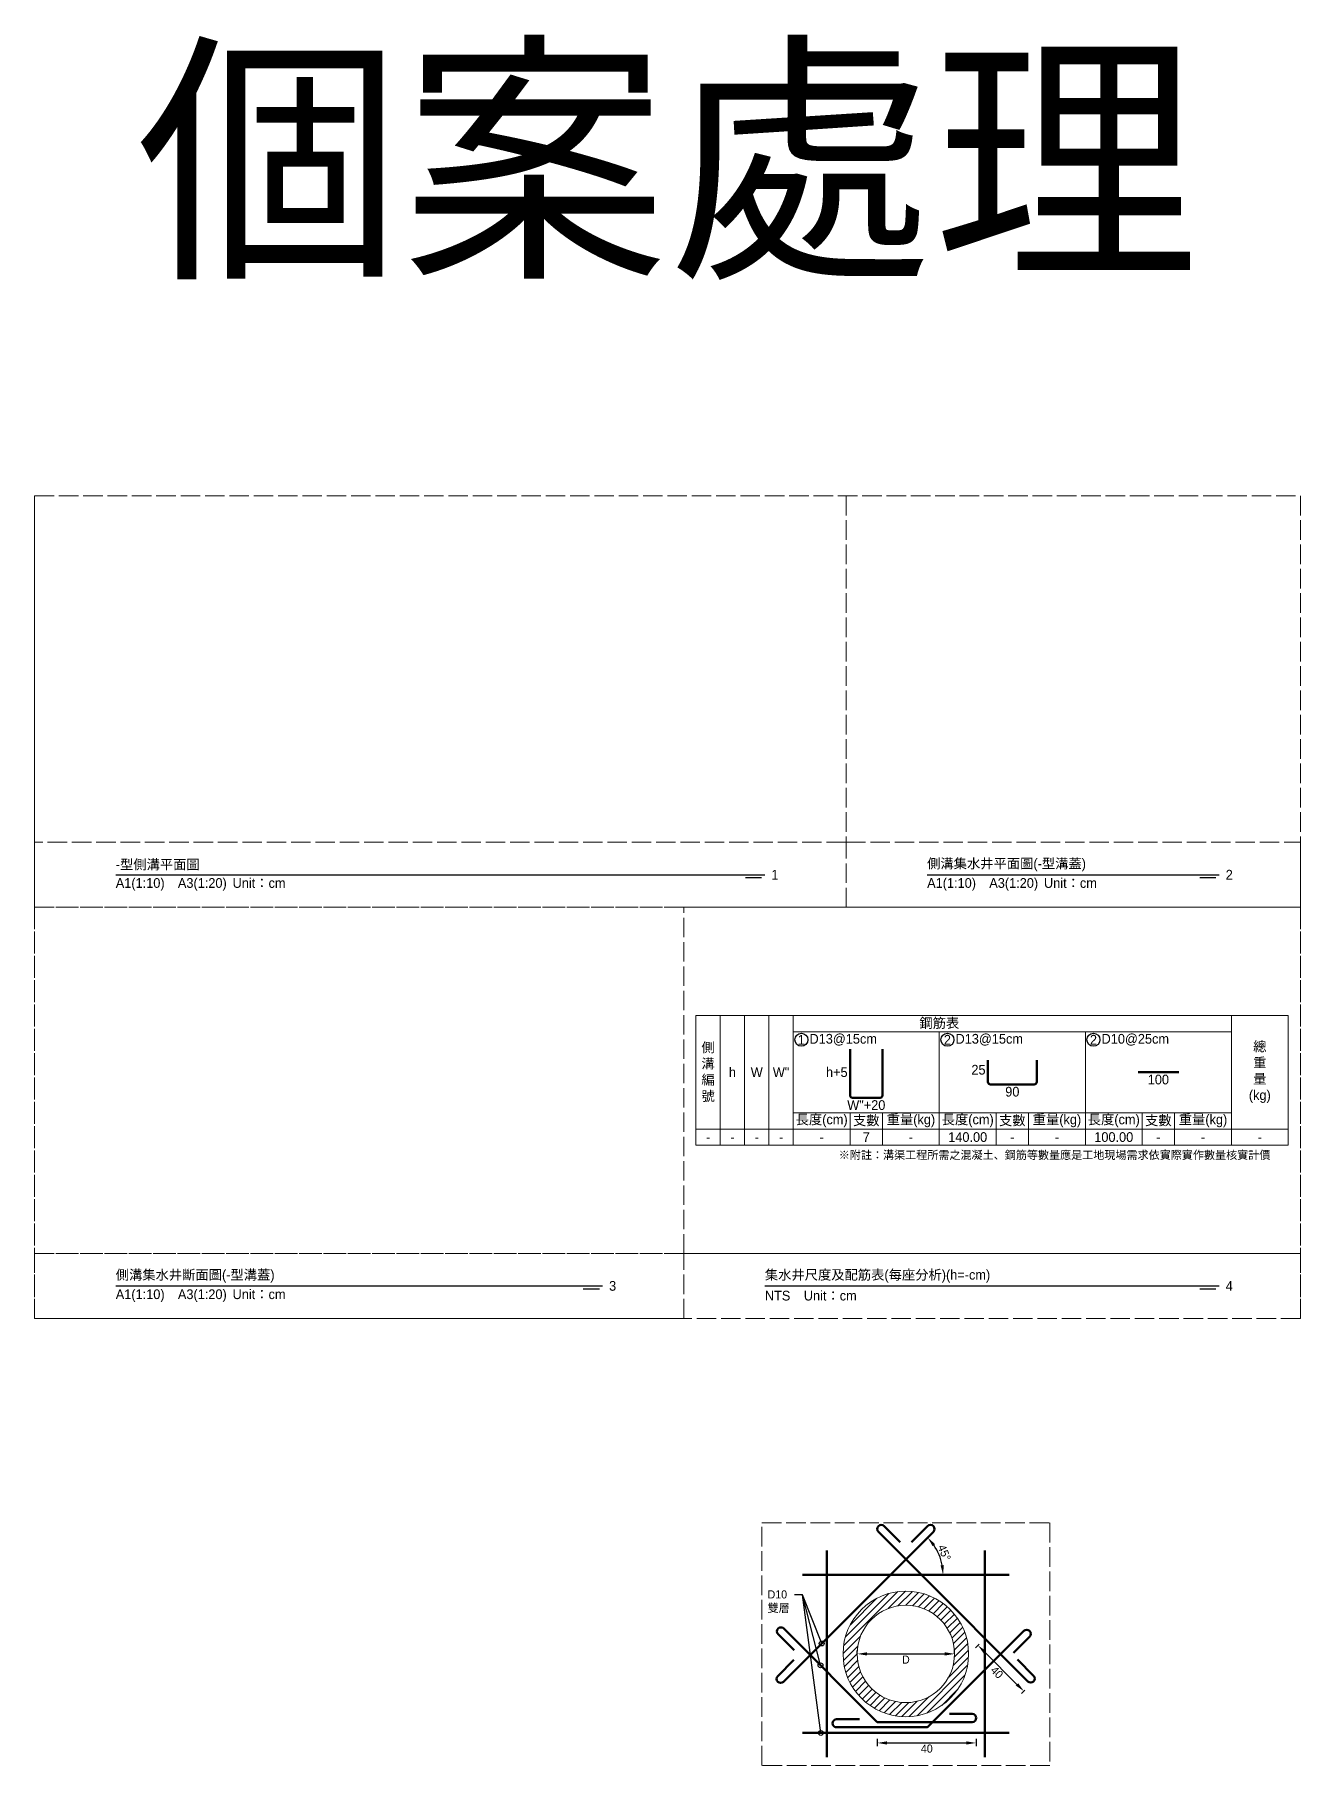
# Model space of a CAD drawing. Extents: x -6810 to 5075, y -2187 to 1200.
# Drawn here: x -6810 to -6030, y -783 to 284 of the extents above; entities that cross this region are included whole.
import ezdxf
from ezdxf import colors
from ezdxf.entities.mleader import LeaderData, LeaderLine
from ezdxf.math import Vec2, Vec3

# ---------------------------------------------------------------- set-up
doc = ezdxf.new("R2010")
doc.units = 0
doc.header["$MEASUREMENT"] = 0
doc.linetypes.add('ACAD_ISO02W100', pattern=[15, 12, -3])
for name, color, linetype, lineweight in [('一、1.基本-圖框', 7, 'Continuous', 20), ('二、1.繪圖-既有設施', 8, 'Continuous', 20), ('二、5.繪圖-鋼筋', 60, 'Continuous', 50)]:
    doc.layers.add(name, color=color, linetype=linetype, lineweight=lineweight)
doc.layers.add('一、4.基本-隱藏', color=9, linetype='ACAD_ISO02W100', lineweight=20, plot=False)
doc.layers.add('三、3.文字-註解文字', color=2, linetype='Continuous')
doc.styles.add('次圖名(詳圖)', font='MS PGothic.ttf', dxfattribs={"height": 6})
doc.styles.add('註解文字(詳圖)', font='MS PGothic.ttf', dxfattribs={"height": 5})
doc.dimstyles.new('註解文字(詳圖)', dxfattribs={"dimtxt": 5, "dimasz": 6, "dimexe": 2, "dimexo": 5, "dimgap": 1, "dimtad": 2, "dimzin": 0, "dimdsep": 46, "dimtxsty": '註解文字(詳圖)', "dimcen": 0.1, "dimclrd": 144, "dimclre": 144, "dimclrt": 256, "dimadec": 0, "dimazin": 0, "dimtfac": 1, "dimtofl": 0, "dimtmove": 0, "dimatfit": 3, "dimfxlon": 1, "dimtolj": 1, "dimtzin": 0, "dimlwd": -1, "dimlwe": -1, "dimarcsym": 1})

# ---------------------------------------------------------------- blocks, each defined once
blk = doc.blocks.new('*D343')
at = {"layer": 'Defpoints', "color": 0, "transparency": 16777216}
for p in [(-6303.1, -713.8), (-6243.1, -713.8), (-6243.1, -713.8)]:
    blk.add_point(p, dxfattribs=at)
at = {"layer": '三、3.文字-註解文字', "color": 144, "transparency": 16777216}
for p, q in [((-6303.1, -713.8), (-6303.1, -711.8)), ((-6297.1, -713.8), (-6249.1, -713.8)), ((-6243.1, -713.8), (-6243.1, -711.8))]:
    blk.add_line(p, q, dxfattribs=at)
for points in [[(-6297.1, -712.8), (-6297.1, -714.8), (-6303.1, -713.8)], [(-6249.1, -712.8), (-6249.1, -714.8), (-6243.1, -713.8)]]:
    blk.add_solid(points, dxfattribs=at)
at = {"layer": '三、3.文字-註解文字', "transparency": 16777216, "insert": (-6273.1, -717.3), "char_height": 5, "attachment_point": 5, "style": '註解文字(詳圖)'}
blk.add_mtext('\\A1;D', dxfattribs=at)
blk = doc.blocks.new('*D344')
at = {"layer": 'Defpoints', "color": 0, "transparency": 16777216}
for p in [(-6224.4, -704.3), (-6196.1, -732.6), (-6200.4, -736.8)]:
    blk.add_point(p, dxfattribs=at)
at = {"layer": '三、3.文字-註解文字', "color": 144, "transparency": 16777216}
for p, q in [((-6228, -707.8), (-6230.1, -710)), ((-6224.5, -712.8), (-6204.7, -732.6)), ((-6199.7, -736.1), (-6201.8, -738.2))]:
    blk.add_line(p, q, dxfattribs=at)
for points in [[(-6223.7, -712.1), (-6225.2, -713.5), (-6228.7, -708.5)], [(-6203.9, -731.9), (-6205.4, -733.3), (-6200.4, -736.8)]]:
    blk.add_solid(points, dxfattribs=at)
at = {"layer": '三、3.文字-註解文字', "transparency": 16777216, "insert": (-6217, -725.2), "char_height": 5, "attachment_point": 5, "rotation": 315, "style": '註解文字(詳圖)'}
blk.add_mtext('\\A1;40', dxfattribs=at)
blk = doc.blocks.new('*D345')
at = {"layer": 'Defpoints', "color": 0, "transparency": 16777216}
for p in [(-6290.7, -755.8), (-6229.8, -755.8), (-6229.8, -768.7)]:
    blk.add_point(p, dxfattribs=at)
at = {"layer": '三、3.文字-註解文字', "color": 144, "transparency": 16777216}
for p, q in [((-6290.7, -766.2), (-6290.7, -770.7)), ((-6229.8, -766.2), (-6229.8, -770.7)), ((-6284.7, -768.7), (-6235.8, -768.7))]:
    blk.add_line(p, q, dxfattribs=at)
for points in [[(-6284.7, -767.7), (-6284.7, -769.7), (-6290.7, -768.7)], [(-6235.8, -767.7), (-6235.8, -769.7), (-6229.8, -768.7)]]:
    blk.add_solid(points, dxfattribs=at)
at = {"layer": '三、3.文字-註解文字', "transparency": 16777216, "insert": (-6260.2, -772.2), "char_height": 5, "attachment_point": 5, "style": '註解文字(詳圖)'}
blk.add_mtext('\\A1;40', dxfattribs=at)
blk = doc.blocks.new('*D346')
at = {"layer": 'Defpoints', "color": 0, "transparency": 16777216}
for p in [(-6256.2, -638.6), (-6251.3, -656.7), (-6336.8, -665.1), (-6209.4, -665.1), (-6348.5, -731)]:
    blk.add_point(p, dxfattribs=at)
at = {"layer": '三、3.文字-註解文字', "color": 144, "transparency": 16777216}
blk.add_arc((-6282.7, -665.1), 32.5, 10.592, 34.408, dxfattribs=at)
for points in [[(-6256.6, -647.4), (-6255.1, -646.1), (-6259.7, -642.1)], [(-6249.7, -659.1), (-6251.7, -659.2), (-6250.2, -665.1)]]:
    blk.add_solid(points, dxfattribs=at)
at = {"layer": '三、3.文字-註解文字', "transparency": 16777216, "insert": (-6249.4, -651.4), "char_height": 5, "attachment_point": 5, "rotation": 292.5, "style": '註解文字(詳圖)'}
blk.add_mtext('\\A1;45°', dxfattribs=at)
blk = doc.blocks.new('_Small')
at = {"color": 0, "linetype": 'ByBlock', "lineweight": -2}
blk.add_circle((0, 0), 0.25, dxfattribs=at)

msp = doc.modelspace()

# ---------------------------------------------------------------- hatches: boundary and pattern name
at = {"layer": '二、1.繪圖-既有設施'}
h = msp.add_hatch(dxfattribs=at)
h.set_pattern_fill('ANSI31', color=256, scale=25)
h.set_pattern_definition([(45, (-8626.8072, 2071.3958), (-2.2097087, 2.2097087), [])])
h.paths.add_polyline_path([(-6311.823, -713.832, 1), (-6234.423, -713.832, 1)])
h.paths.add_polyline_path([(-6243.123, -713.832, -1), (-6303.123, -713.832, -1)], flags=16)

# ---------------------------------------------------------------- linework, layer by layer
at = {"layer": '一、1.基本-圖框'}
for points in [[(-6402.5, -390.25), (-6387.5, -390.25), (-6387.5, -320.25), (-6402.5, -320.25)], [(-6387.5, -390.25), (-6372.5, -390.25), (-6372.5, -320.25), (-6387.5, -320.25)], [(-6372.5, -390.25), (-6357.5, -390.25), (-6357.5, -320.25), (-6372.5, -320.25)], [(-6357.5, -390.25), (-6342.5, -390.25), (-6342.5, -320.25), (-6357.5, -320.25)], [(-6342.5, -330.25), (-6072.5, -330.25), (-6072.5, -320.25), (-6342.5, -320.25)], [(-6342.5, -330.25), (-6252.5, -330.25), (-6252.5, -380.25), (-6342.5, -380.25)], [(-6252.5, -330.25), (-6162.5, -330.25), (-6162.5, -380.25), (-6252.5, -380.25)], [(-6162.5, -330.25), (-6072.5, -330.25), (-6072.5, -380.25), (-6162.5, -380.25)], [(-6037.5, -390.25), (-6072.5, -390.25), (-6072.5, -320.25), (-6037.5, -320.25)], [(-6342.5, -380.25), (-6307.5, -380.25), (-6307.5, -390.25), (-6342.5, -390.25)], [(-6307.5, -380.25), (-6287.5, -380.25), (-6287.5, -390.25), (-6307.5, -390.25)], [(-6287.5, -380.25), (-6252.5, -380.25), (-6252.5, -390.25), (-6287.5, -390.25)], [(-6252.5, -380.25), (-6217.5, -380.25), (-6217.5, -390.25), (-6252.5, -390.25)], [(-6217.5, -380.25), (-6197.5, -380.25), (-6197.5, -390.25), (-6217.5, -390.25)], [(-6197.5, -380.25), (-6162.5, -380.25), (-6162.5, -390.25), (-6197.5, -390.25)], [(-6162.5, -380.25), (-6127.5, -380.25), (-6127.5, -390.25), (-6162.5, -390.25)], [(-6127.5, -380.25), (-6107.5, -380.25), (-6107.5, -390.25), (-6127.5, -390.25)], [(-6107.5, -380.25), (-6072.5, -380.25), (-6072.5, -390.25), (-6107.5, -390.25)], [(-6402.5, -390.25), (-6387.5, -390.25), (-6387.5, -400.25), (-6402.5, -400.25)], [(-6387.5, -390.25), (-6372.5, -390.25), (-6372.5, -400.25), (-6387.5, -400.25)], [(-6372.5, -390.25), (-6357.5, -390.25), (-6357.5, -400.25), (-6372.5, -400.25)], [(-6357.5, -390.25), (-6342.5, -390.25), (-6342.5, -400.25), (-6357.5, -400.25)], [(-6342.5, -390.25), (-6307.5, -390.25), (-6307.5, -400.25), (-6342.5, -400.25)], [(-6307.5, -390.25), (-6287.5, -390.25), (-6287.5, -400.25), (-6307.5, -400.25)], [(-6287.5, -390.25), (-6252.5, -390.25), (-6252.5, -400.25), (-6287.5, -400.25)], [(-6252.5, -390.25), (-6217.5, -390.25), (-6217.5, -400.25), (-6252.5, -400.25)], [(-6217.5, -390.25), (-6197.5, -390.25), (-6197.5, -400.25), (-6217.5, -400.25)], [(-6197.5, -390.25), (-6162.5, -390.25), (-6162.5, -400.25), (-6197.5, -400.25)], [(-6162.5, -390.25), (-6127.5, -390.25), (-6127.5, -400.25), (-6162.5, -400.25)], [(-6127.5, -390.25), (-6107.5, -390.25), (-6107.5, -400.25), (-6127.5, -400.25)], [(-6107.5, -390.25), (-6072.5, -390.25), (-6072.5, -400.25), (-6107.5, -400.25)], [(-6072.5, -390.25), (-6037.5, -390.25), (-6037.5, -400.25), (-6072.5, -400.25)]]:
    msp.add_lwpolyline(points, close=True, dxfattribs=at)
at = {"layer": '一、4.基本-隱藏'}
for points in [[(-6810, 0), (-6030, 0), (-6030, -507), (-6810, -507)], [(-6810, 0), (-6310, 0), (-6310, -213.5), (-6810, -213.5)], [(-6310, -213.5), (-6810, -213.5), (-6810, -253.5), (-6310, -253.5)], [(-6310, -213.5), (-6030, -213.5), (-6030, -253.5), (-6310, -253.5)], [(-6410, -253.5), (-6810, -253.5), (-6810, -467), (-6410, -467)], [(-6410, -253.5), (-6030, -253.5), (-6030, -467), (-6410, -467)], [(-6402.5, -320.25), (-6037.5, -320.25), (-6037.5, -400.25), (-6402.5, -400.25)], [(-6410, -467), (-6810, -467), (-6810, -507), (-6410, -507)], [(-6410, -467), (-6030, -467), (-6030, -507), (-6410, -507)], [(-6361.823, -633.08), (-6184.423, -633.08), (-6184.423, -782.532), (-6361.823, -782.532)], [(-6321.823, -665.132), (-6224.423, -665.132), (-6224.423, -762.532), (-6321.823, -762.532)]]:
    msp.add_lwpolyline(points, close=True, dxfattribs=at)
msp.add_lwpolyline([(-6361.823, -633.08), (-6184.423, -633.08)], dxfattribs=at)
at = {"layer": '三、3.文字-註解文字'}
for points in [[(-6760, -233.5), (-6360, -233.5)], [(-6260, -233.5), (-6080, -233.5)], [(-6362, -235.5), (-6372, -235.5)], [(-6082, -235.5), (-6092, -235.5)], [(-6760, -487), (-6460, -487)], [(-6462, -489), (-6472, -489)], [(-6360, -487), (-6080, -487)], [(-6082, -489), (-6092, -489)]]:
    msp.add_lwpolyline(points, dxfattribs=at)
for centre in [(-6337.5, -335.25), (-6247.5, -335.25), (-6157.5, -335.25)]:
    msp.add_circle(centre, 4, dxfattribs=at)
at = {"layer": '二、1.繪圖-既有設施'}
for radius in [38.7, 30]:
    msp.add_circle((-6273.123, -713.832), radius, dxfattribs=at)
at = {"layer": '二、5.繪圖-鋼筋'}
for points in [[(-6307.5, -341), (-6307.5, -369.5, 0.41421356), (-6306, -371), (-6289, -371, 0.41421356), (-6287.5, -369.5), (-6287.5, -341)], [(-6222.5, -347.75), (-6222.5, -361.25, 0.41421356), (-6221, -362.75), (-6194, -362.75, 0.41421356), (-6192.5, -361.25), (-6192.5, -347.75)], [(-6269.607, -644.979), (-6259.708, -635.08, -0.41421356), (-6256.172, -635.08, -0.41421356), (-6256.172, -638.615), (-6348.546, -730.989, -0.41421356), (-6352.082, -730.989, -0.41421356), (-6352.082, -727.453), (-6342.182, -717.554)], [(-6204.271, -717.347), (-6194.371, -727.247, -0.41421356), (-6194.371, -730.782, -0.41421356), (-6197.907, -730.782), (-6263.558, -665.132), (-6290.074, -638.615, -0.41421356), (-6290.074, -635.08, -0.41421356), (-6286.539, -635.08), (-6276.639, -644.979)], [(-6341.976, -711.6), (-6351.875, -701.701, -0.41421356), (-6351.875, -698.165, -0.41421356), (-6348.34, -698.165), (-6290.706, -755.799), (-6232.256, -755.799, 0.41421356), (-6229.756, -753.299, 0.41421356), (-6232.256, -750.799), (-6246.256, -750.799)], [(-6206.771, -713.1), (-6196.871, -703.201, 0.41421356), (-6196.871, -699.665, 0.41421356), (-6200.407, -699.665), (-6259.809, -759.067), (-6315.759, -759.067, -0.41421356), (-6318.259, -756.567, -0.41421356), (-6315.759, -754.067), (-6301.759, -754.067)]]:
    msp.add_lwpolyline(points, format="xyb", dxfattribs=at)
for points in [[(-6130, -355.25), (-6105, -355.25)], [(-6321.823, -777.532), (-6321.823, -650.132)], [(-6224.423, -650.132), (-6224.423, -777.532)], [(-6336.823, -665.132), (-6209.423, -665.132)], [(-6336.823, -762.532), (-6209.423, -762.532)]]:
    msp.add_lwpolyline(points, dxfattribs=at)

# ---------------------------------------------------------------- texts
at = {"layer": '一、1.基本-圖框', "char_height": 6, "attachment_point": 5, "style": '註解文字(詳圖)'}
for s, width, insert in [('{\\fMS PGothic|b0|i0|c128|p34;鋼筋表}', 94.24964, (-6252.5, -325.25)), ('側溝編號', 12.98354, (-6395, -355.25)), ('{\\fMS PGothic|b0|i0|c128|p34;總重量(kg)}', 6, (-6055, -355.25)), ('{\\fMS PGothic|b0|i0|c128|p34;h}', 12.98354, (-6380, -355.25)), ('{\\fMS PGothic|b0|i0|c128|p34;W}', 22.32258, (-6365, -355.25)), ('W{\\fMS PGothic|b0|i0|c128|p34;"}', 22.32258, (-6350, -355.25)), ('{\\fMS PGothic|b0|i0|c128|p34;長度(cm)}', 35.02324, (-6325, -385.25)), ('{\\fMS PGothic|b0|i0|c128|p34;支數}', 19.27354, (-6297.5, -385.25)), ('{\\fMS PGothic|b0|i0|c128|p34;重量(kg)}', 30.27214, (-6270, -385.25)), ('{\\fMS PGothic|b0|i0|c128|p34;長度(cm)}', 35.02324, (-6235, -385.25)), ('{\\fMS PGothic|b0|i0|c128|p34;支數}', 19.27354, (-6207.5, -385.25)), ('{\\fMS PGothic|b0|i0|c128|p34;重量(kg)}', 30.27214, (-6180, -385.25)), ('{\\fMS PGothic|b0|i0|c128|p34;長度(cm)}', 35.02324, (-6145, -385.25)), ('{\\fMS PGothic|b0|i0|c128|p34;支數}', 19.27354, (-6117.5, -385.25)), ('{\\fMS PGothic|b0|i0|c128|p34;重量(kg)}', 30.27214, (-6090, -385.25))]:
    msp.add_mtext_dynamic_manual_height_columns(s, width=width, gutter_width=30, heights=[0], dxfattribs=dict(at, insert=insert))
at = {"layer": '一、4.基本-隱藏', "insert": (-6420, 200), "char_height": 120, "attachment_point": 5, "style": '次圖名(詳圖)'}
msp.add_mtext_dynamic_manual_height_columns('個案處理', width=698.49542, gutter_width=30, heights=[0], dxfattribs=at)
at = {"layer": '三、3.文字-註解文字', "char_height": 6}
for s, width, gutter_width, insert, attachment_point, style in [('-{\\fMS PGothic|b0|i0|c128|p34;型側溝平面圖}', 131.94411, 15, (-6760, -227.5), 4, '次圖名(詳圖)'), ('{\\fMS PGothic|b0|i0|c128|p34;側溝集水井平面圖(}-{\\fMS PGothic|b0|i0|c128|p34;型溝蓋)}', 131.94411, 15, (-6260, -227.5), 4, '次圖名(詳圖)'), ('1', 3, 15, (-6356, -233.5), 4, '次圖名(詳圖)'), ('2', 3, 15, (-6076, -233.5), 4, '次圖名(詳圖)'), ('A1(1:10)\u3000A3(1:20){\\fMS PGothic|b0|i0|c128|p34;^IUnit：cm}', 136.03259, 15, (-6760, -239.5), 4, '次圖名(詳圖)'), ('A1(1:10)\u3000A3(1:20){\\fMS PGothic|b0|i0|c128|p34;^IUnit：cm}', 136.03259, 15, (-6260, -239.5), 4, '次圖名(詳圖)'), ('1', 8.38231, 30, (-6337.5, -335.25), 5, '註解文字(詳圖)'), ('D13@15cm', 6.06582, 30, (-6332.5, -335.25), 4, '註解文字(詳圖)'), ('2', 8.38231, 30, (-6247.5, -335.25), 5, '註解文字(詳圖)'), ('{\\fMS PGothic|b0|i0|c128|p34;D1}3{\\fMS PGothic|b0|i0|c128|p34;@}1{\\fMS PGothic|b0|i0|c128|p34;5cm}', 6.06582, 30, (-6242.5, -335.25), 4, '註解文字(詳圖)'), ('2', 8.38231, 30, (-6157.5, -335.25), 5, '註解文字(詳圖)'), ('{\\fMS PGothic|b0|i0|c128|p34;D1}0{\\fMS PGothic|b0|i0|c128|p34;@}25{\\fMS PGothic|b0|i0|c128|p34;cm}', 6.06582, 30, (-6152.5, -335.25), 4, '註解文字(詳圖)'), ('7', 9.06048, 30, (-6297.5, -395.25), 5, '註解文字(詳圖)'), ('{\\fMS PGothic|b0|i0|c128|p34;1}4{\\fMS PGothic|b0|i0|c128|p34;0.00}', 9.06048, 30, (-6235, -395.25), 5, '註解文字(詳圖)'), ('{\\fMS PGothic|b0|i0|c128|p34;100}.00', 9.06048, 30, (-6145, -395.25), 5, '註解文字(詳圖)'), ('-', 9.06048, 30, (-6395, -395.25), 5, '註解文字(詳圖)'), ('-', 9.06048, 30, (-6380, -395.25), 5, '註解文字(詳圖)'), ('-', 9.06048, 30, (-6365, -395.25), 5, '註解文字(詳圖)'), ('-', 9.06048, 30, (-6350, -395.25), 5, '註解文字(詳圖)'), ('-', 9.06048, 30, (-6325, -395.25), 5, '註解文字(詳圖)'), ('-', 9.06048, 30, (-6270, -395.25), 5, '註解文字(詳圖)'), ('-', 9.06048, 30, (-6207.5, -395.25), 5, '註解文字(詳圖)'), ('-', 9.06048, 30, (-6180, -395.25), 5, '註解文字(詳圖)'), ('-', 9.06048, 30, (-6117.5, -395.25), 5, '註解文字(詳圖)'), ('-', 9.06048, 30, (-6090, -395.25), 5, '註解文字(詳圖)'), ('-', 9.06048, 30, (-6055, -395.25), 5, '註解文字(詳圖)'), ('{\\fMS PGothic|b0|i0|c128|p34;側溝集水井斷面圖(}-{\\fMS PGothic|b0|i0|c128|p34;型溝蓋)}', 131.94411, 15, (-6760, -481), 4, '次圖名(詳圖)'), ('{\\fMS PGothic|b0|i0|c128|p34;集水井尺度及配筋表(每座分析)(h=}-{\\fMS PGothic|b0|i0|c128|p34;cm)}', 158.98104, 15, (-6360, -481), 4, '次圖名(詳圖)'), ('A1(1:10)\u3000A3(1:20){\\fMS PGothic|b0|i0|c128|p34;^IUnit：cm}', 136.03259, 15, (-6760, -493), 4, '次圖名(詳圖)'), ('3', 3, 15, (-6456, -487), 4, '次圖名(詳圖)'), ('NTS{\\fMS PGothic|b0|i0|c128|p34;^IUnit：cm}', 136.03259, 15, (-6360, -493), 4, '次圖名(詳圖)'), ('4', 3, 15, (-6076, -487), 4, '次圖名(詳圖)')]:
    msp.add_mtext_dynamic_manual_height_columns(s, width=width, gutter_width=gutter_width, heights=[0], dxfattribs=dict(at, insert=insert, attachment_point=attachment_point, style=style))
at = {"layer": '三、3.文字-註解文字', "ltscale": 0.25, "insert": (-6314.471, -403.766), "char_height": 5, "attachment_point": 1, "style": '註解文字(詳圖)'}
msp.add_mtext_dynamic_manual_height_columns('{\\fMS PGothic|b0|i0|c128|p34;※附註：溝渠工程所需之混凝土、鋼筋等數量應是工地現場需求依實際實作數量核實計價}', width=277.93933, gutter_width=30, heights=[0], dxfattribs=at)
at = {"layer": '二、5.繪圖-鋼筋', "char_height": 6, "style": '註解文字(詳圖)'}
for s, width, insert, attachment_point in [('{\\fMS PGothic|b0|i0|c128|p34;h+}5', 8.87231, (-6309, -355.25), 6), ('25', 8.87231, (-6224, -353.75), 6), ('100', 3.56631, (-6117.5, -356.75), 2), ('{\\fMS PGothic|b0|i0|c128|p34;W}"+2{\\fMS PGothic|b0|i0|c128|p34;0}', 3.56631, (-6297.5, -372.5), 2), ('90', 3.56631, (-6207.5, -364.25), 2)]:
    msp.add_mtext_dynamic_manual_height_columns(s, width=width, gutter_width=30, heights=[0], dxfattribs=dict(at, insert=insert, attachment_point=attachment_point))

# ---------------------------------------------------------------- dimensions: what is measured, and where the dimension line sits
at = {"layer": '三、3.文字-註解文字'}
dim = msp.add_angular_dim_2l(base=(-6251.294, -656.719), line1=((-6336.823, -665.132), (-6209.423, -665.132)), line2=((-6256.172, -638.615), (-6348.546, -730.989)), dimstyle='註解文字(詳圖)', override={"dimscale": 0}, dxfattribs=at)
dim.commit()
dim.dimension.update_dxf_attribs({"geometry": '*D346', "text_midpoint": (-6249.427, -651.354)})
dim = msp.add_linear_dim(base=(-6243.123, -713.832), p1=(-6303.123, -713.832), p2=(-6243.123, -713.832), text='D', dimstyle='註解文字(詳圖)', dxfattribs=at)
dim.commit()
dim.dimension.update_dxf_attribs({"geometry": '*D343', "text_midpoint": (-6273.123, -717.332)})
for p1, p2, distance, picture, middle in [((-6224.423, -704.266), (-6196.139, -732.55), -6.046, '*D344', (-6217.031, -725.158)), ((-6290.706, -755.799), (-6229.756, -755.799), -12.883, '*D345', (-6260.231, -772.182))]:
    dim = msp.add_aligned_dim(p1=p1, p2=p2, distance=distance, text='40', dimstyle='註解文字(詳圖)', dxfattribs=at)
    dim.commit()
    dim.dimension.update_dxf_attribs({"geometry": picture, "text_midpoint": middle})

# ---------------------------------------------------------------- leaders
ml = msp.add_multileader_mtext('Standard', dxfattribs=at)
ml.set_content('{\\fMS PGothic|b0|i0|c128|p34;D10\\P雙層}', color=256, style='註解文字(詳圖)')
ml.set_leader_properties(color=144, linetype='ByLayer', lineweight=-1)
ml.set_arrow_properties(name='SMALL')
ml.build(insert=Vec2(0, 0))
ml.multileader.update_dxf_attribs({"dogleg_length": 5, "arrow_head_size": 6})
ctx = ml.context
ctx.base_point, ctx.char_height, ctx.arrow_head_size, ctx.landing_gap_size, ctx.plane_origin = Vec3(-6361.318, -677.467), 5, 6, 3, Vec3(-6435.755, -725.302)
notes = []
notes.append((ctx, [(1, (1, 1, 0), (-6336.823, -677.467), (-1, 0), 5, [(0, [(-6324.964, -707.407)], 0, [])])]))
ctx.mtext.insert, ctx.mtext.flow_direction = Vec3(-6358.318, -674.64), 5
ml = msp.add_multileader_mtext('Standard', dxfattribs=at)
ml.set_content('{\\fMS PGothic|b0|i0|c128|p34; }', color=256, style='註解文字(詳圖)')
ml.set_leader_properties(color=144, linetype='ByLayer', lineweight=-1)
ml.set_arrow_properties(name='SMALL')
ml.build(insert=Vec2(0, 0))
ml.multileader.update_dxf_attribs({"dogleg_length": 5, "arrow_head_size": 6})
ctx = ml.context
ctx.base_point, ctx.char_height, ctx.arrow_head_size, ctx.landing_gap_size, ctx.plane_origin = Vec3(-6350.039, -677.467), 5, 6, 3, Vec3(-6437.059, -732.785)
ctx.text_align_type = 2
notes.append((ctx, [(1, (1, 1, 0), (-6336.823, -677.467), (-1, 0), 5, [(0, [(-6325.69, -720.815)], 0, [])])]))
ctx.mtext.insert, ctx.mtext.alignment, ctx.mtext.flow_direction = Vec3(-6344.823, -674.967), 3, 5
ml = msp.add_multileader_mtext('Standard', dxfattribs=at)
ml.set_content('{\\fMS PGothic|b0|i0|c128|p34; }', color=256, style='註解文字(詳圖)')
ml.set_leader_properties(color=144, linetype='ByLayer', lineweight=-1)
ml.set_arrow_properties(name='SMALL')
ml.build(insert=Vec2(0, 0))
ml.multileader.update_dxf_attribs({"dogleg_length": 5, "arrow_head_size": 6})
ctx = ml.context
ctx.base_point, ctx.char_height, ctx.arrow_head_size, ctx.landing_gap_size, ctx.plane_origin = Vec3(-6350.039, -677.467), 5, 6, 3, Vec3(-6441.996, -736.178)
ctx.text_align_type = 2
notes.append((ctx, [(1, (1, 1, 0), (-6336.823, -677.467), (-1, 0), 5, [(0, [(-6325.54, -762.532)], 0, [])])]))
ctx.mtext.insert, ctx.mtext.alignment, ctx.mtext.flow_direction = Vec3(-6344.823, -674.967), 3, 5
for ctx, leaders in notes:
    for number, flags, end, landing, length, lines in leaders:
        leader = LeaderData()
        leader.index, (leader.has_last_leader_line, leader.has_dogleg_vector, leader.attachment_direction) = number, flags
        leader.last_leader_point, leader.dogleg_vector, leader.dogleg_length = Vec3(end), Vec3(landing), length
        for number, points, colour, breaks in lines:
            line = LeaderLine()
            line.index, line.vertices, line.color, line.breaks = number, Vec3.list(points), colors.encode_raw_color(colour), breaks
            leader.lines.append(line)
        ctx.leaders.append(leader)

doc.saveas('drawing.dxf')
